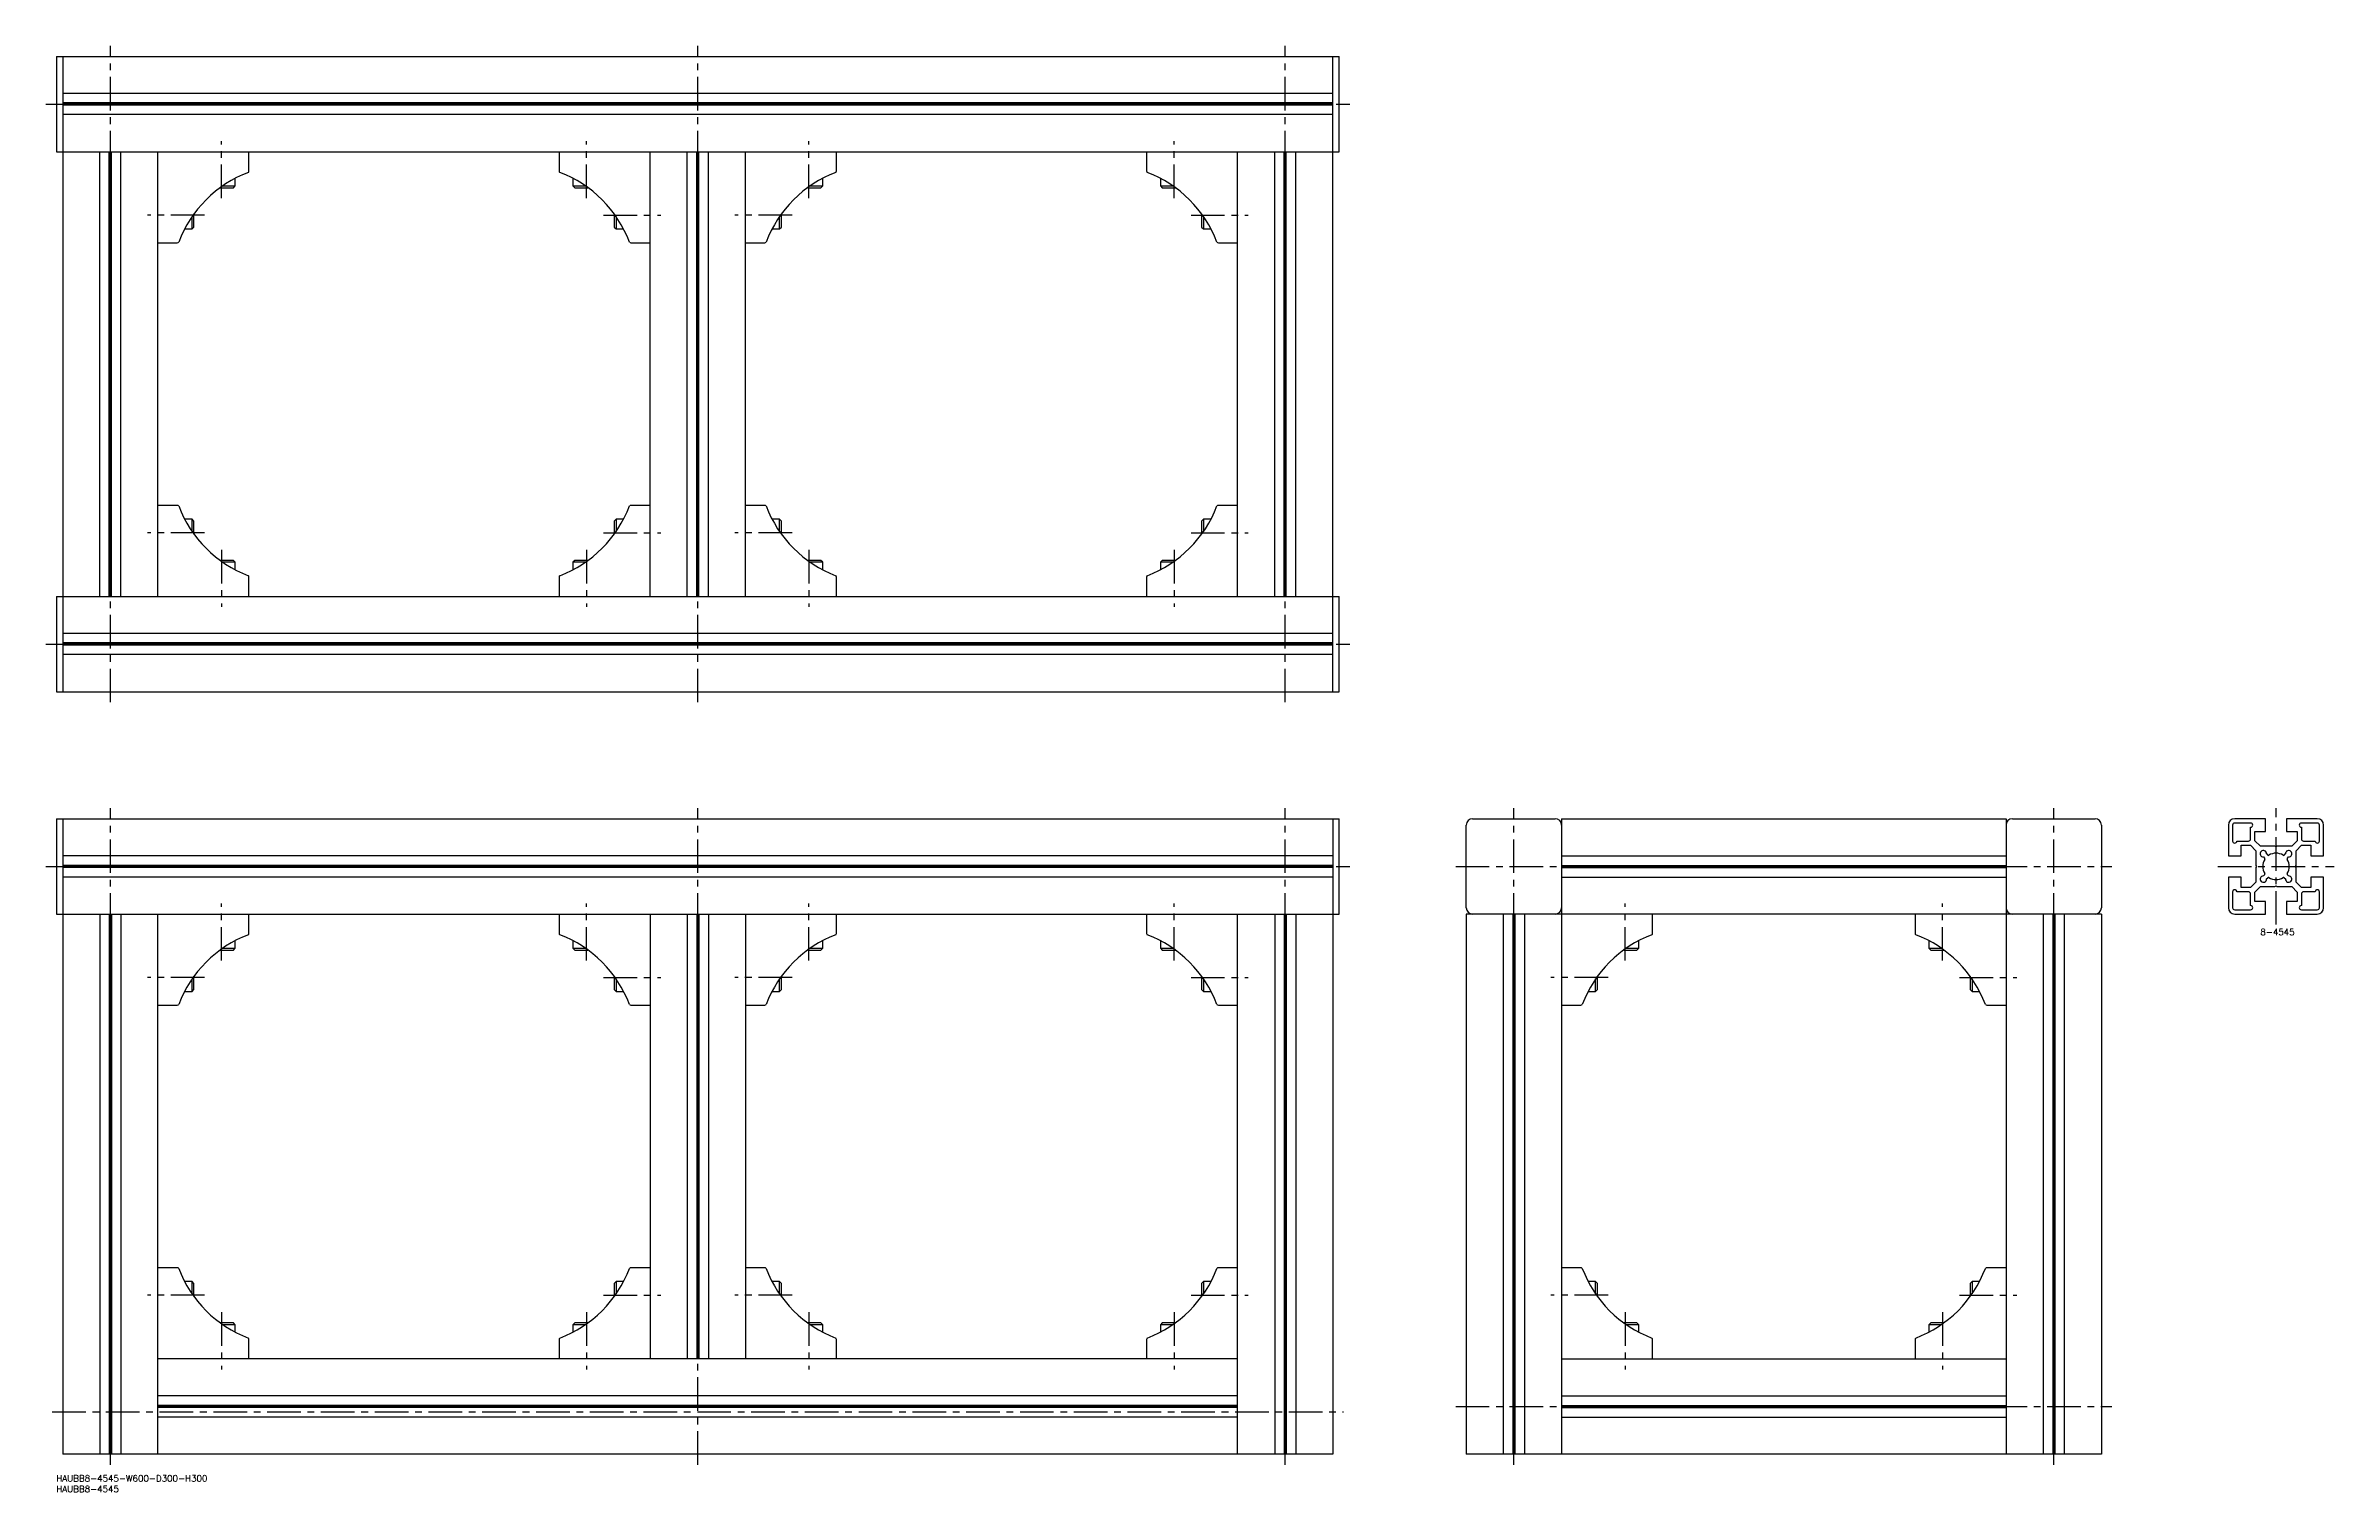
# Model space of a CAD drawing. Extents: x -5 to 1076, y -8 to 675.
import ezdxf

# ---------------------------------------------------------------- set-up
doc = ezdxf.new("R2010")
doc.units = 0
doc.header["$LTSCALE"] = 0.5
doc.linetypes.add('CENTER', pattern=[50.8, 31.75, -6.35, 6.35, -6.35])
for name, color, linetype in [('MSM_CENTER', 1, 'CENTER'), ('MSM_CONTINUOUS', 7, 'CONTINUOUS'), ('MSM_PART_NUMBER', 7, 'CONTINUOUS')]:
    doc.layers.add(name, color=color, linetype=linetype)
doc.styles.get("Standard").update_dxf_attribs({"font": 'txt.shx', "height": 3, "bigfont": 'bigfont.shx'})

# ---------------------------------------------------------------- blocks, each defined once
blk = doc.blocks.new('*U8')
at = {"layer": 'MSM_PART_NUMBER'}
blk.add_text('HAUBB8-4545-W600-D300-H300', height=3, dxfattribs=at).set_placement((0, -3))
blk = doc.blocks.new('*U9')
at = {"layer": 'MSM_PART_NUMBER'}
blk.add_text('HAUBB8-4545', height=3, dxfattribs=at).set_placement((0, -8))
blk = doc.blocks.new('*U10')
at = {"layer": 'MSM_PART_NUMBER'}
blk.add_text('8-4545', height=3, dxfattribs=at).set_placement((1041.1, 255))

msp = doc.modelspace()

# ---------------------------------------------------------------- linework, layer by layer
at = {"layer": 'MSM_CENTER'}
for p, q in [((25.5, 365), (25.5, 675)), ((303, 365), (303, 675)), ((580.5, 365), (580.5, 675)), ((-5, 647.5), (611, 647.5)), ((78, 603), (78, 630)), ((250.5, 603), (250.5, 630)), ((355.5, 603), (355.5, 630)), ((528, 603), (528, 630)), ((70, 595), (43, 595)), ((258.5, 595), (285.5, 595)), ((347.5, 595), (320.5, 595)), ((536, 595), (563, 595)), ((70, 445), (43, 445)), ((258.5, 445), (285.5, 445)), ((347.5, 445), (320.5, 445)), ((536, 445), (563, 445)), ((78, 437), (78, 410)), ((250.5, 437), (250.5, 410)), ((355.5, 437), (355.5, 410)), ((528, 437), (528, 410)), ((-5, 392.5), (611, 392.5)), ((25.5, 5), (25.5, 315)), ((303, 5), (303, 315)), ((580.5, 5), (580.5, 315)), ((688.5, 5), (688.5, 315)), ((943.5, 5), (943.5, 315)), ((1048.5, 260), (1048.5, 315)), ((-5, 287.5), (611, 287.5)), ((661, 287.5), (971, 287.5)), ((1021, 287.5), (1076, 287.5)), ((78, 243), (78, 270)), ((250.5, 243), (250.5, 270)), ((355.5, 243), (355.5, 270)), ((528, 243), (528, 270)), ((741, 243), (741, 270)), ((891, 243), (891, 270)), ((70, 235), (43, 235)), ((258.5, 235), (285.5, 235)), ((347.5, 235), (320.5, 235)), ((536, 235), (563, 235)), ((733, 235), (706, 235)), ((899, 235), (926, 235)), ((70, 85), (43, 85)), ((78, 77), (78, 50)), ((250.5, 77), (250.5, 50)), ((258.5, 85), (285.5, 85)), ((347.5, 85), (320.5, 85)), ((355.5, 77), (355.5, 50)), ((528, 77), (528, 50)), ((536, 85), (563, 85)), ((733, 85), (706, 85)), ((741, 77), (741, 50)), ((891, 77), (891, 50)), ((899, 85), (926, 85)), ((661, 32.5), (971, 32.5)), ((-2, 30), (608, 30))]:
    msp.add_line(p, q, dxfattribs=at)
at = {"layer": 'MSM_CONTINUOUS'}
for p, q in [((0, 670), (606, 670)), ((0, 670), (0, 625)), ((3, 670), (3, 370)), ((603, 370), (603, 670)), ((606, 625), (606, 670)), ((603, 652.5), (3, 652.5)), ((603, 648), (3, 648)), ((603, 647.5), (3, 647.5)), ((603, 647), (3, 647)), ((603, 642.5), (3, 642.5)), ((0, 625), (606, 625)), ((20.5, 415), (20.5, 625)), ((25, 415), (25, 625)), ((25.5, 415), (25.5, 625)), ((26, 415), (26, 625)), ((30.5, 415), (30.5, 625)), ((48, 415), (48, 625)), ((91, 615.9), (91, 625)), ((237.5, 625), (237.5, 615.9)), ((280.5, 415), (280.5, 625)), ((298, 415), (298, 625)), ((302.5, 415), (302.5, 625)), ((303, 415), (303, 625)), ((303.5, 415), (303.5, 625)), ((308, 415), (308, 625)), ((325.5, 415), (325.5, 625)), ((368.5, 615.9), (368.5, 625)), ((515, 625), (515, 615.9)), ((558, 415), (558, 625)), ((575.5, 415), (575.5, 625)), ((580, 415), (580, 625)), ((580.5, 415), (580.5, 625)), ((581, 415), (581, 625)), ((585.5, 415), (585.5, 625)), ((77.4, 608), (83.6, 608)), ((78.6, 608.9), (84.5, 608.9)), ((83.6, 608), (84.5, 608.9)), ((84.5, 608.9), (84.5, 612.4)), ((244, 612.4), (244, 608.9)), ((244, 608.9), (244.9, 608)), ((244, 608.9), (249.9, 608.9)), ((244.9, 608), (251.1, 608)), ((354.9, 608), (361.1, 608)), ((356.1, 608.9), (362, 608.9)), ((361.1, 608), (362, 608.9)), ((362, 608.9), (362, 612.4)), ((521.5, 612.4), (521.5, 608.9)), ((521.5, 608.9), (522.4, 608)), ((521.5, 608.9), (527.4, 608.9)), ((522.4, 608), (528.6, 608)), ((65, 589.4), (65, 595.6)), ((263.5, 595.6), (263.5, 589.4)), ((342.5, 589.4), (342.5, 595.6)), ((541, 595.6), (541, 589.4)), ((60.6, 588.5), (64.1, 588.5)), ((64.1, 588.5), (64.1, 594.4)), ((64.1, 588.5), (65, 589.4)), ((263.5, 589.4), (264.4, 588.5)), ((264.4, 594.4), (264.4, 588.5)), ((264.4, 588.5), (267.9, 588.5)), ((338.1, 588.5), (341.6, 588.5)), ((341.6, 588.5), (341.6, 594.4)), ((341.6, 588.5), (342.5, 589.4)), ((541, 589.4), (541.9, 588.5)), ((541.9, 594.4), (541.9, 588.5)), ((541.9, 588.5), (545.4, 588.5)), ((48, 582), (57.1, 582)), ((271.4, 582), (280.5, 582)), ((325.5, 582), (334.6, 582)), ((548.9, 582), (558, 582)), ((57.1, 458), (48, 458)), ((280.5, 458), (271.4, 458)), ((334.6, 458), (325.5, 458)), ((558, 458), (548.9, 458)), ((64.1, 451.5), (60.6, 451.5)), ((65, 450.6), (64.1, 451.5)), ((64.1, 445.6), (64.1, 451.5)), ((65, 444.4), (65, 450.6)), ((264.4, 451.5), (263.5, 450.6)), ((263.5, 450.6), (263.5, 444.4)), ((267.9, 451.5), (264.4, 451.5)), ((264.4, 451.5), (264.4, 445.6)), ((341.6, 451.5), (338.1, 451.5)), ((342.5, 450.6), (341.6, 451.5)), ((341.6, 445.6), (341.6, 451.5)), ((342.5, 444.4), (342.5, 450.6)), ((541.9, 451.5), (541, 450.6)), ((541, 450.6), (541, 444.4)), ((545.4, 451.5), (541.9, 451.5)), ((541.9, 451.5), (541.9, 445.6)), ((83.6, 432), (77.4, 432)), ((84.5, 431.1), (78.6, 431.1)), ((84.5, 431.1), (83.6, 432)), ((84.5, 427.6), (84.5, 431.1)), ((91, 415), (91, 424.1)), ((237.5, 424.1), (237.5, 415)), ((244.9, 432), (244, 431.1)), ((244, 431.1), (244, 427.6)), ((249.9, 431.1), (244, 431.1)), ((251.1, 432), (244.9, 432)), ((361.1, 432), (354.9, 432)), ((362, 431.1), (356.1, 431.1)), ((362, 431.1), (361.1, 432)), ((362, 427.6), (362, 431.1)), ((368.5, 415), (368.5, 424.1)), ((515, 424.1), (515, 415)), ((522.4, 432), (521.5, 431.1)), ((521.5, 431.1), (521.5, 427.6)), ((527.4, 431.1), (521.5, 431.1)), ((528.6, 432), (522.4, 432)), ((0, 415), (0, 370)), ((0, 415), (606, 415)), ((606, 370), (606, 415)), ((603, 397.5), (3, 397.5)), ((603, 393), (3, 393)), ((603, 392.5), (3, 392.5)), ((603, 392), (3, 392)), ((603, 387.5), (3, 387.5)), ((0, 370), (606, 370)), ((0, 310), (606, 310)), ((0, 310), (0, 265)), ((3, 310), (3, 10)), ((603, 310), (603, 10)), ((606, 265), (606, 310)), ((666, 268), (666, 307)), ((669, 310), (708, 310)), ((711, 310), (711, 10)), ((711, 310), (921, 310)), ((921, 310), (921, 10)), ((924, 310), (963, 310)), ((966, 307), (966, 268)), ((1026, 307), (1026, 292.5)), ((1028, 307), (1028, 299.5)), ((1043.5, 310), (1029, 310)), ((1036.5, 308), (1029, 308)), ((1036.5, 300.5), (1036.5, 306)), ((1038.5, 299.6), (1038.5, 304)), ((1038.5, 304), (1043.5, 304)), ((1043.5, 304), (1043.5, 310)), ((1068, 310), (1053.5, 310)), ((1053.5, 310), (1053.5, 304)), ((1053.5, 304), (1058.5, 304)), ((1058.5, 304), (1058.5, 299.6)), ((1068, 308), (1060.5, 308)), ((1060.5, 306), (1060.5, 300.5)), ((1069, 299.5), (1069, 307)), ((1071, 292.5), (1071, 307)), ((603, 292.5), (3, 292.5)), ((711, 292.5), (921, 292.5)), ((1026, 292.5), (1032, 292.5)), ((1030, 299.5), (1035.5, 299.5)), ((1032, 292.5), (1032, 297.5)), ((1032, 297.5), (1036.4, 297.5)), ((1036.4, 297.5), (1039, 294.9)), ((1041.1, 297), (1038.5, 299.6)), ((1039, 294.9), (1039, 288)), ((1048, 297), (1041.1, 297)), ((1042.6, 292), (1043.1, 291.4)), ((1044.6, 292.9), (1044, 293.4)), ((1048.5, 296.7), (1048, 297)), ((1049, 297), (1048.5, 296.7)), ((1055.9, 297), (1049, 297)), ((1053, 293.4), (1052.4, 292.9)), ((1053.9, 291.4), (1054.4, 292)), ((1058.5, 299.6), (1055.9, 297)), ((1058, 294.9), (1060.6, 297.5)), ((1058, 288), (1058, 294.9)), ((1060.6, 297.5), (1065, 297.5)), ((1061.5, 299.5), (1067, 299.5)), ((1065, 297.5), (1065, 292.5)), ((1065, 292.5), (1071, 292.5)), ((603, 288), (3, 288)), ((603, 287.5), (3, 287.5)), ((603, 287), (3, 287)), ((603, 282.5), (3, 282.5)), ((711, 288), (921, 288)), ((711, 287.5), (921, 287.5)), ((711, 287), (921, 287)), ((711, 282.5), (921, 282.5)), ((1032, 282.5), (1026, 282.5)), ((1026, 282.5), (1026, 268)), ((1032, 277.5), (1032, 282.5)), ((1039, 288), (1039.3, 287.5)), ((1039.3, 287.5), (1039, 287)), ((1039, 287), (1039, 280.1)), ((1043.1, 283.6), (1042.6, 283)), ((1044, 281.6), (1044.6, 282.1)), ((1052.4, 282.1), (1053, 281.6)), ((1054.4, 283), (1053.9, 283.6)), ((1057.7, 287.5), (1058, 288)), ((1058, 287), (1057.7, 287.5)), ((1058, 280.1), (1058, 287)), ((1071, 282.5), (1065, 282.5)), ((1065, 282.5), (1065, 277.5)), ((1071, 268), (1071, 282.5)), ((1028, 275.5), (1028, 268)), ((1035.5, 275.5), (1030, 275.5)), ((1036.4, 277.5), (1032, 277.5)), ((1039, 280.1), (1036.4, 277.5)), ((1036.5, 269), (1036.5, 274.5)), ((1038.5, 275.4), (1041.1, 278)), ((1038.5, 271), (1038.5, 275.4)), ((1043.5, 271), (1038.5, 271)), ((1041.1, 278), (1048, 278)), ((1043.5, 265), (1043.5, 271)), ((1048, 278), (1048.5, 278.3)), ((1048.5, 278.3), (1049, 278)), ((1049, 278), (1055.9, 278)), ((1058.5, 271), (1053.5, 271)), ((1053.5, 271), (1053.5, 265)), ((1055.9, 278), (1058.5, 275.4)), ((1060.6, 277.5), (1058, 280.1)), ((1058.5, 275.4), (1058.5, 271)), ((1060.5, 274.5), (1060.5, 269)), ((1065, 277.5), (1060.6, 277.5)), ((1067, 275.5), (1061.5, 275.5)), ((1069, 268), (1069, 275.5)), ((0, 265), (606, 265)), ((20.5, 265), (20.5, 10)), ((25, 265), (25, 10)), ((25.5, 265), (25.5, 10)), ((26, 265), (26, 10)), ((30.5, 265), (30.5, 10)), ((48, 10), (48, 265)), ((91, 255.9), (91, 265)), ((237.5, 265), (237.5, 255.9)), ((280.5, 265), (280.5, 55)), ((298, 265), (298, 55)), ((302.5, 265), (302.5, 55)), ((303, 265), (303, 55)), ((303.5, 265), (303.5, 55)), ((308, 265), (308, 55)), ((325.5, 265), (325.5, 55)), ((368.5, 255.9), (368.5, 265)), ((515, 265), (515, 255.9)), ((558, 10), (558, 265)), ((575.5, 265), (575.5, 10)), ((580, 265), (580, 10)), ((580.5, 265), (580.5, 10)), ((581, 265), (581, 10)), ((585.5, 265), (585.5, 10)), ((966, 265), (666, 265)), ((666, 265), (666, 10)), ((683.5, 265), (683.5, 10)), ((688, 265), (688, 10)), ((688.5, 265), (688.5, 10)), ((689, 265), (689, 10)), ((693.5, 265), (693.5, 10)), ((754, 255.9), (754, 265)), ((878, 265), (878, 255.9)), ((938.5, 265), (938.5, 10)), ((943, 265), (943, 10)), ((943.5, 265), (943.5, 10)), ((944, 265), (944, 10)), ((948.5, 265), (948.5, 10)), ((966, 265), (966, 10)), ((1029, 267), (1036.5, 267)), ((1029, 265), (1043.5, 265)), ((1053.5, 265), (1068, 265)), ((1060.5, 267), (1068, 267)), ((78.6, 248.9), (84.5, 248.9)), ((83.6, 248), (84.5, 248.9)), ((84.5, 248.9), (84.5, 252.4)), ((244, 252.4), (244, 248.9)), ((244, 248.9), (244.9, 248)), ((244, 248.9), (249.9, 248.9)), ((356.1, 248.9), (362, 248.9)), ((361.1, 248), (362, 248.9)), ((362, 248.9), (362, 252.4)), ((521.5, 252.4), (521.5, 248.9)), ((521.5, 248.9), (522.4, 248)), ((521.5, 248.9), (527.4, 248.9)), ((741.6, 248.9), (747.5, 248.9)), ((746.6, 248), (747.5, 248.9)), ((747.5, 248.9), (747.5, 252.4)), ((884.5, 252.4), (884.5, 248.9)), ((884.5, 248.9), (885.4, 248)), ((884.5, 248.9), (890.4, 248.9)), ((77.4, 248), (83.6, 248)), ((244.9, 248), (251.1, 248)), ((354.9, 248), (361.1, 248)), ((522.4, 248), (528.6, 248)), ((740.4, 248), (746.6, 248)), ((885.4, 248), (891.6, 248)), ((60.6, 228.5), (64.1, 228.5)), ((64.1, 228.5), (64.1, 234.4)), ((64.1, 228.5), (65, 229.4)), ((65, 229.4), (65, 235.6)), ((263.5, 235.6), (263.5, 229.4)), ((263.5, 229.4), (264.4, 228.5)), ((264.4, 234.4), (264.4, 228.5)), ((264.4, 228.5), (267.9, 228.5)), ((338.1, 228.5), (341.6, 228.5)), ((341.6, 228.5), (341.6, 234.4)), ((341.6, 228.5), (342.5, 229.4)), ((342.5, 229.4), (342.5, 235.6)), ((541, 235.6), (541, 229.4)), ((541, 229.4), (541.9, 228.5)), ((541.9, 234.4), (541.9, 228.5)), ((541.9, 228.5), (545.4, 228.5)), ((723.6, 228.5), (727.1, 228.5)), ((727.1, 228.5), (727.1, 234.4)), ((727.1, 228.5), (728, 229.4)), ((728, 229.4), (728, 235.6)), ((904, 235.6), (904, 229.4)), ((904, 229.4), (904.9, 228.5)), ((904.9, 234.4), (904.9, 228.5)), ((904.9, 228.5), (908.4, 228.5)), ((48, 222), (57.1, 222)), ((271.4, 222), (280.5, 222)), ((325.5, 222), (334.6, 222)), ((548.9, 222), (558, 222)), ((711, 222), (720.1, 222)), ((911.9, 222), (921, 222)), ((57.1, 98), (48, 98)), ((280.5, 98), (271.4, 98)), ((334.6, 98), (325.5, 98)), ((558, 98), (548.9, 98)), ((720.1, 98), (711, 98)), ((921, 98), (911.9, 98)), ((64.1, 91.5), (60.6, 91.5)), ((65, 90.6), (64.1, 91.5)), ((64.1, 85.6), (64.1, 91.5)), ((65, 84.4), (65, 90.6)), ((264.4, 91.5), (263.5, 90.6)), ((263.5, 90.6), (263.5, 84.4)), ((267.9, 91.5), (264.4, 91.5)), ((264.4, 91.5), (264.4, 85.6)), ((341.6, 91.5), (338.1, 91.5)), ((342.5, 90.6), (341.6, 91.5)), ((341.6, 85.6), (341.6, 91.5)), ((342.5, 84.4), (342.5, 90.6)), ((541.9, 91.5), (541, 90.6)), ((541, 90.6), (541, 84.4)), ((545.4, 91.5), (541.9, 91.5)), ((541.9, 91.5), (541.9, 85.6)), ((727.1, 91.5), (723.6, 91.5)), ((728, 90.6), (727.1, 91.5)), ((727.1, 85.6), (727.1, 91.5)), ((728, 84.4), (728, 90.6)), ((904.9, 91.5), (904, 90.6)), ((904, 90.6), (904, 84.4)), ((908.4, 91.5), (904.9, 91.5)), ((904.9, 91.5), (904.9, 85.6)), ((83.6, 72), (77.4, 72)), ((84.5, 71.1), (78.6, 71.1)), ((84.5, 71.1), (83.6, 72)), ((84.5, 67.6), (84.5, 71.1)), ((244.9, 72), (244, 71.1)), ((244, 71.1), (244, 67.6)), ((249.9, 71.1), (244, 71.1)), ((251.1, 72), (244.9, 72)), ((361.1, 72), (354.9, 72)), ((362, 71.1), (356.1, 71.1)), ((362, 71.1), (361.1, 72)), ((362, 67.6), (362, 71.1)), ((522.4, 72), (521.5, 71.1)), ((521.5, 71.1), (521.5, 67.6)), ((527.4, 71.1), (521.5, 71.1)), ((528.6, 72), (522.4, 72)), ((746.6, 72), (740.4, 72)), ((747.5, 71.1), (741.6, 71.1)), ((747.5, 71.1), (746.6, 72)), ((747.5, 67.6), (747.5, 71.1)), ((885.4, 72), (884.5, 71.1)), ((884.5, 71.1), (884.5, 67.6)), ((890.4, 71.1), (884.5, 71.1)), ((891.6, 72), (885.4, 72)), ((558, 55), (48, 55)), ((91, 55), (91, 64.1)), ((237.5, 64.1), (237.5, 55)), ((368.5, 55), (368.5, 64.1)), ((515, 64.1), (515, 55)), ((711, 55), (921, 55)), ((754, 55), (754, 64.1)), ((878, 64.1), (878, 55)), ((558, 37.5), (48, 37.5)), ((558, 33), (48, 33)), ((558, 32.5), (48, 32.5)), ((711, 37.5), (921, 37.5)), ((711, 33), (921, 33)), ((711, 32.5), (921, 32.5)), ((558, 32), (48, 32)), ((558, 27.5), (48, 27.5)), ((711, 32), (921, 32)), ((711, 27.5), (921, 27.5)), ((603, 10), (3, 10)), ((966, 10), (666, 10))]:
    msp.add_line(p, q, dxfattribs=at)
for centre, radius, start, end in [((110.8, 562.2), 56.7, 110.7505, 159.2495), ((90, 615.9), 1, 315, 0), ((238.5, 615.9), 1, 180, 225), ((217.7, 562.2), 56.7, 20.7505, 69.2495), ((388.3, 562.2), 56.7, 110.7505, 159.2495), ((367.5, 615.9), 1, 315, 0), ((516, 615.9), 1, 180, 225), ((495.2, 562.2), 56.7, 20.7505, 69.2495), ((57.1, 583), 1, 270, 315), ((271.4, 583), 1, 225, 270), ((334.6, 583), 1, 270, 315), ((548.9, 583), 1, 225, 270), ((57.1, 457), 1, 45, 90), ((110.8, 477.8), 56.7, 200.7505, 249.2495), ((217.7, 477.8), 56.7, 290.7505, 339.2495), ((271.4, 457), 1, 90, 135), ((334.6, 457), 1, 45, 90), ((388.3, 477.8), 56.7, 200.7505, 249.2495), ((495.2, 477.8), 56.7, 290.7505, 339.2495), ((548.9, 457), 1, 90, 135), ((90, 424.1), 1, 0, 45), ((238.5, 424.1), 1, 135, 180), ((367.5, 424.1), 1, 0, 45), ((516, 424.1), 1, 135, 180), ((669, 307), 3, 90, 180), ((708, 307), 3, 0, 90), ((924, 307), 3, 90, 180), ((963, 307), 3, 0, 90), ((1029, 307), 3, 90, 180), ((1029, 307), 1, 90, 180), ((1036.5, 307), 1, 270, 90), ((1060.5, 307), 1, 90, 270), ((1068, 307), 3, 0, 90), ((1068, 307), 1, 0, 90), ((1029, 299.5), 1, 180, 0), ((1035.5, 300.5), 1, 270, 0), ((1042.5, 293.5), 1.5, 356.8103, 273.1897), ((1044.9, 293.2), 0.5, 225, 302.1604), ((1048.5, 287.5), 6.25, 57.8396, 122.1604), ((1052.1, 293.2), 0.5, 237.8396, 315), ((1054.5, 293.5), 1.5, 266.8103, 183.1897), ((1061.5, 300.5), 1, 180, 270), ((1068, 299.5), 1, 180, 0), ((1042.5, 281.5), 1.5, 86.8103, 3.1897), ((1048.5, 287.5), 6.25, 147.8396, 212.1604), ((1042.8, 291.1), 0.5, 327.8396, 45), ((1042.8, 283.9), 0.5, 315, 32.1604), ((1044.9, 281.8), 0.5, 57.8396, 135), ((1048.5, 287.5), 6.25, 237.8396, 302.1604), ((1052.1, 281.8), 0.5, 45, 122.1604), ((1054.5, 281.5), 1.5, 176.8103, 93.1897), ((1054.2, 291.1), 0.5, 135, 212.1604), ((1054.2, 283.9), 0.5, 147.8396, 225), ((1048.5, 287.5), 6.25, 327.8396, 32.1604), ((1029, 275.5), 1, 0, 180), ((1035.5, 274.5), 1, 0, 90), ((1061.5, 274.5), 1, 90, 180), ((1068, 275.5), 1, 0, 180), ((669, 268), 3, 180, 270), ((708, 268), 3, 270, 0), ((924, 268), 3, 180, 270), ((963, 268), 3, 270, 0), ((1029, 268), 3, 180, 270), ((1029, 268), 1, 180, 270), ((1036.5, 268), 1, 270, 90), ((1060.5, 268), 1, 90, 270), ((1068, 268), 1, 270, 0), ((1068, 268), 3, 270, 0), ((110.8, 202.2), 56.7, 110.7505, 159.2495), ((90, 255.9), 1, 315, 0), ((238.5, 255.9), 1, 180, 225), ((217.7, 202.2), 56.7, 20.7505, 69.2495), ((388.3, 202.2), 56.7, 110.7505, 159.2495), ((367.5, 255.9), 1, 315, 0), ((516, 255.9), 1, 180, 225), ((495.2, 202.2), 56.7, 20.7505, 69.2495), ((773.8, 202.2), 56.7, 110.7505, 159.2495), ((753, 255.9), 1, 315, 0), ((879, 255.9), 1, 180, 225), ((858.2, 202.2), 56.7, 20.7505, 69.2495), ((57.1, 223), 1, 270, 315), ((271.4, 223), 1, 225, 270), ((334.6, 223), 1, 270, 315), ((548.9, 223), 1, 225, 270), ((720.1, 223), 1, 270, 315), ((911.9, 223), 1, 225, 270), ((57.1, 97), 1, 45, 90), ((110.8, 117.8), 56.7, 200.7505, 249.2495), ((217.7, 117.8), 56.7, 290.7505, 339.2495), ((271.4, 97), 1, 90, 135), ((334.6, 97), 1, 45, 90), ((388.3, 117.8), 56.7, 200.7505, 249.2495), ((495.2, 117.8), 56.7, 290.7505, 339.2495), ((548.9, 97), 1, 90, 135), ((720.1, 97), 1, 45, 90), ((773.8, 117.8), 56.7, 200.7505, 249.2495), ((858.2, 117.8), 56.7, 290.7505, 339.2495), ((911.9, 97), 1, 90, 135), ((90, 64.1), 1, 0, 45), ((238.5, 64.1), 1, 135, 180), ((367.5, 64.1), 1, 0, 45), ((516, 64.1), 1, 135, 180), ((753, 64.1), 1, 0, 45), ((879, 64.1), 1, 135, 180)]:
    msp.add_arc(centre, radius, start, end, dxfattribs=at)

# ---------------------------------------------------------------- block references
for name in ['*U10', '*U8', '*U9']:
    msp.add_blockref(name, (0, 0), dxfattribs=at)

doc.saveas('drawing.dxf')
